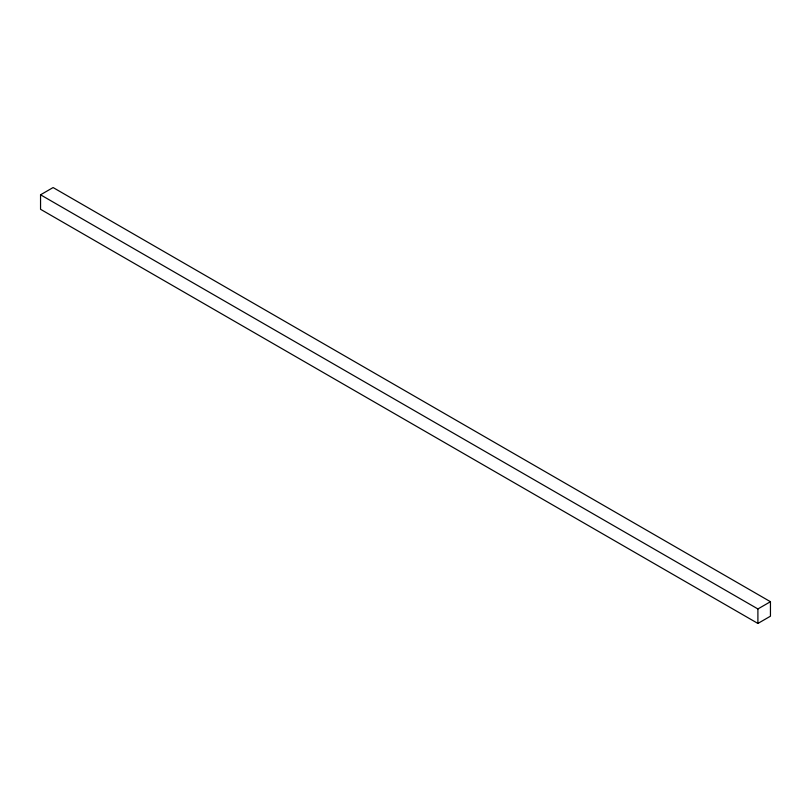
<?xml version="1.0" encoding="UTF-8"?>
<svg xmlns="http://www.w3.org/2000/svg" width="811" height="811" viewBox="0 0 811 811"><rect width="100%" height="100%" fill="white"/><g stroke="black" fill="none" stroke-linecap="round" stroke-linejoin="round"><path stroke-width="1.22" d="M40.55 194.802L53.1 187.554L770.45 601.711L770.45 616.198L757.9 623.446L40.55 209.289L40.55 194.802L757.9 608.949L770.45 601.711M757.9 608.949L757.9 623.446"/></g></svg>
